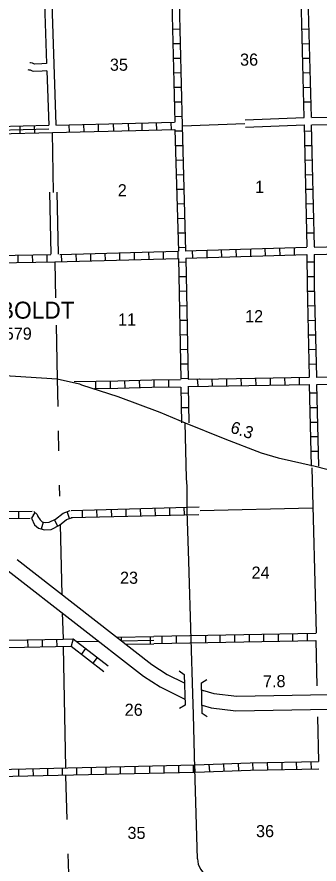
# Model space of a CAD drawing. Extents: x 2295 to 2436151, y 180 to 16158615.
# Drawn here: x 2154984 to 2167442, y 15840896 to 15875805 of the extents above; entities that cross this region are included whole.
import ezdxf

# ---------------------------------------------------------------- set-up
doc = ezdxf.new("R2010")
doc.units = 0
for name, color, linetype in [('L10', 7, 'Continuous'), ('L11', 7, 'Continuous'), ('L13', 7, 'Continuous'), ('L14', 7, 'Continuous'), ('L16', 7, 'Continuous'), ('L18', 7, 'Continuous'), ('L28', 7, 'Continuous'), ('L3', 7, 'Continuous'), ('L4', 7, 'Continuous'), ('L8', 7, 'Continuous'), ('L9', 7, 'Continuous')]:
    doc.layers.add(name, color=color, linetype=linetype)

msp = doc.modelspace()

# ---------------------------------------------------------------- linework, layer by layer
at = {"layer": 'L10'}
for p, q in [((2156126, 15876355), (2156208, 15873884)), ((2156425, 15876364), (2156592, 15871355)), ((2156218, 15873584), (2156293, 15871346)), ((2156393, 15866030), (2156346, 15868580)), ((2156692, 15866030), (2156646, 15868580))]:
    msp.add_line(p, q, dxfattribs=at)
at = {"layer": 'L11'}
for p, q in [((2164393, 15871567), (2166830, 15871656)), ((2164404, 15871267), (2166837, 15871356)), ((2167144, 15857231), (2167326, 15850405)), ((2167308, 15850107), (2167352, 15848238)), ((2167380, 15846969), (2167418, 15845118))]:
    msp.add_line(p, q, dxfattribs=at)
for points in [[(2156208, 15873884), (2156009, 15873874), (2155712, 15873864), (2155624, 15873901), (2155537, 15873910), (2155514, 15873916)], [(2156218, 15873584), (2156021, 15873574), (2155685, 15873563), (2155624, 15873576), (2155548, 15873607), (2155486, 15873614), (2155446, 15873623)]]:
    msp.add_lwpolyline(points, dxfattribs=at)
at = {"layer": 'L13'}
for p, q in [((2161809, 15871322), (2164384, 15871416)), ((2156496, 15868577), (2156451, 15871044)), ((2156543, 15865697), (2156576, 15864230)), ((2156601, 15863105), (2156647, 15860895)), ((2156637, 15860898), (2156668, 15859747)), ((2156684, 15858746), (2156701, 15857930)), ((2156726, 15856513), (2156734, 15856063)), ((2162542, 15855463), (2167167, 15855580)), ((2156765, 15854873), (2156840, 15852009)), ((2156853, 15851245), (2156884, 15850196)), ((2157453, 15850062), (2158354, 15850076)), ((2156893, 15849830), (2156984, 15844871)), ((2156993, 15844538), (2157043, 15842730)), ((2157084, 15841313), (2157134, 15839621))]:
    msp.add_line(p, q, dxfattribs=at)
at = {"layer": 'L18'}
for points in [[(2161676, 15848855), (2161884, 15848713), (2161917, 15847446), (2161692, 15847313)], [(2162834, 15846963), (2162626, 15847105), (2162592, 15848371), (2162817, 15848505)]]:
    msp.add_lwpolyline(points, dxfattribs=at)
at = {"layer": 'L3'}
msp.add_line((2162592, 15848080), (2162667, 15848046), dxfattribs=at)
for points in [[(2151551, 15861180), (2152551, 15861147), (2156643, 15860897), (2157559, 15860680), (2157642, 15860638)], [(2157642, 15860638), (2159151, 15860163), (2160876, 15859522), (2161917, 15859080)], [(2161917, 15859080), (2163551, 15858421), (2165051, 15857846), (2165759, 15857638), (2167276, 15857296)], [(2167276, 15857296), (2169034, 15856838), (2169734, 15856555)], [(2154993, 15853446), (2160551, 15849121), (2161184, 15848713), (2161876, 15848363)], [(2154626, 15852980), (2160201, 15848638), (2160884, 15848196), (2161901, 15847696)], [(2162634, 15848063), (2163109, 15847921), (2164051, 15847813), (2169375, 15847905), (2169925, 15847938)], [(2162626, 15847438), (2162992, 15847338), (2164017, 15847213), (2169392, 15847305), (2169959, 15847338)]]:
    msp.add_lwpolyline(points, dxfattribs=at)
at = {"layer": 'L4'}
for p, q in [((2162076, 15853380), (2162009, 15855446)), ((2162167, 15850163), (2162067, 15853380)), ((2162234, 15847905), (2162167, 15850163)), ((2162267, 15847055), (2162234, 15847905)), ((2162326, 15844830), (2162267, 15847055)), ((2162426, 15841105), (2162326, 15844830))]:
    msp.add_line(p, q, dxfattribs=at)
for points in [[(2162009, 15855446), (2162009, 15856455), (2161976, 15856796), (2161917, 15859080)], [(2162426, 15841105), (2162458, 15840894), (2162549, 15840688), (2162726, 15840448), (2163342, 15839751), (2163436, 15839621), (2163527, 15839409), (2163549, 15839314), (2163559, 15839197), (2163535, 15838960), (2163496, 15838839), (2163435, 15838717), (2163284, 15838534), (2163076, 15838358), (2162804, 15838123)]]:
    msp.add_lwpolyline(points, dxfattribs=at)
at = {"layer": 'L8'}
for p, q in [((2166830, 15871656), (2166697, 15876797)), ((2167134, 15871655), (2166992, 15876655)), ((2161367, 15876417), (2161501, 15871472)), ((2161667, 15876430), (2161801, 15871313)), ((2161401, 15875305), (2161701, 15875313)), ((2167034, 15875297), (2166734, 15875288)), ((2161417, 15874705), (2161717, 15874713)), ((2167051, 15874697), (2166751, 15874688)), ((2161434, 15874105), (2161726, 15874113)), ((2167067, 15874097), (2166767, 15874088)), ((2161442, 15873505), (2161742, 15873513)), ((2167084, 15873497), (2166784, 15873488)), ((2161459, 15872905), (2161759, 15872913)), ((2167101, 15872897), (2166801, 15872888)), ((2161476, 15872305), (2161776, 15872313)), ((2167109, 15872297), (2166817, 15872288)), ((2161492, 15871705), (2161792, 15871713)), ((2167142, 15871663), (2169367, 15871688)), ((2151151, 15871213), (2156293, 15871346)), ((2155100, 15871315), (2155108, 15871017)), ((2155697, 15871330), (2155704, 15871032)), ((2156592, 15871347), (2159878, 15871425)), ((2157151, 15871063), (2157142, 15871363)), ((2157751, 15871072), (2157742, 15871372)), ((2158351, 15871088), (2158342, 15871388)), ((2158973, 15871106), (2158965, 15871406)), ((2159596, 15871123), (2159587, 15871423)), ((2159878, 15871425), (2161484, 15871463)), ((2160151, 15871130), (2160142, 15871430)), ((2160751, 15871147), (2160742, 15871447)), ((2161351, 15871155), (2161342, 15871455)), ((2161801, 15871313), (2161934, 15866163)), ((2166951, 15866330), (2166837, 15871356)), ((2167251, 15866330), (2167134, 15871355)), ((2167142, 15871363), (2169367, 15871388)), ((2151151, 15870913), (2156451, 15871042)), ((2151155, 15871063), (2156297, 15871196)), ((2156451, 15871043), (2159893, 15871125)), ((2159893, 15871125), (2161492, 15871163)), ((2161501, 15871163), (2161642, 15866155)), ((2161509, 15871105), (2161809, 15871113)), ((2167142, 15871097), (2166842, 15871088)), ((2161526, 15870505), (2161826, 15870513)), ((2167159, 15870497), (2166859, 15870488)), ((2161542, 15869905), (2161834, 15869913)), ((2167167, 15869897), (2166867, 15869888)), ((2161551, 15869305), (2161851, 15869313)), ((2167184, 15869297), (2166884, 15869288)), ((2161567, 15868705), (2161867, 15868713)), ((2167192, 15868697), (2166892, 15868688)), ((2161584, 15868105), (2161884, 15868113)), ((2167209, 15868097), (2166909, 15868088)), ((2161601, 15867505), (2161901, 15867513)), ((2167226, 15867497), (2166926, 15867488)), ((2161617, 15866905), (2161917, 15866913)), ((2167234, 15866897), (2166934, 15866888)), ((2156759, 15866022), (2161601, 15866147)), ((2158634, 15865772), (2158626, 15866072)), ((2159234, 15865788), (2159226, 15866088)), ((2159834, 15865805), (2159826, 15866105)), ((2160434, 15865822), (2160426, 15866122)), ((2161034, 15865838), (2161026, 15866138)), ((2161634, 15865847), (2161626, 15866147)), ((2161634, 15866305), (2161934, 15866313)), ((2161926, 15866163), (2166942, 15866313)), ((2162234, 15865872), (2162226, 15866172)), ((2162834, 15865888), (2162826, 15866188)), ((2163434, 15865905), (2163426, 15866205)), ((2164034, 15865922), (2164026, 15866222)), ((2164634, 15865947), (2164626, 15866247)), ((2165234, 15865963), (2165226, 15866263)), ((2165834, 15865980), (2165826, 15866280)), ((2166434, 15865997), (2166426, 15866297)), ((2167234, 15866322), (2169500, 15866363)), ((2151276, 15865930), (2156384, 15866013)), ((2155034, 15865688), (2155034, 15865988)), ((2155634, 15865697), (2155626, 15865997)), ((2156234, 15865705), (2156226, 15866005)), ((2156543, 15865713), (2161634, 15865847)), ((2156834, 15865722), (2156826, 15866022)), ((2157434, 15865738), (2157426, 15866038)), ((2158034, 15865755), (2158026, 15866055)), ((2161642, 15865855), (2161742, 15860872)), ((2161942, 15865863), (2166942, 15866013)), ((2161942, 15865863), (2162042, 15860872)), ((2167242, 15866022), (2169500, 15866063)), ((2151276, 15865630), (2156543, 15865713)), ((2161651, 15865705), (2161951, 15865713)), ((2167251, 15865697), (2166951, 15865697)), ((2161659, 15865105), (2161959, 15865113)), ((2167259, 15865097), (2166959, 15865097)), ((2161667, 15864505), (2161967, 15864513)), ((2167267, 15864497), (2166967, 15864488)), ((2161684, 15863905), (2161984, 15863913)), ((2167276, 15863897), (2166976, 15863888)), ((2161692, 15863305), (2161992, 15863313)), ((2167292, 15863297), (2166992, 15863288)), ((2161701, 15862705), (2162001, 15862713)), ((2167309, 15862697), (2167009, 15862688)), ((2161717, 15862105), (2162017, 15862113)), ((2167317, 15862097), (2167017, 15862088)), ((2161726, 15861505), (2162026, 15861513)), ((2167334, 15861497), (2167034, 15861488)), ((2160051, 15860538), (2160034, 15860838)), ((2160642, 15860555), (2160642, 15860855)), ((2161242, 15860563), (2161242, 15860863)), ((2161742, 15860905), (2162042, 15860913)), ((2162451, 15860597), (2162434, 15860897)), ((2163042, 15860588), (2163034, 15860888)), ((2163642, 15860597), (2163634, 15860897)), ((2164242, 15860613), (2164234, 15860913)), ((2164842, 15860622), (2164834, 15860922)), ((2165442, 15860630), (2165434, 15860930)), ((2166042, 15860647), (2166034, 15860947)), ((2166642, 15860655), (2166634, 15860955)), ((2167326, 15860963), (2169625, 15861022)), ((2157101, 15860630), (2157101, 15860630)), ((2157642, 15860638), (2157642, 15860638)), ((2158242, 15860497), (2158242, 15860797)), ((2158842, 15860505), (2158842, 15860805)), ((2159451, 15860513), (2159434, 15860813)), ((2161742, 15860555), (2161767, 15859080)), ((2162042, 15860572), (2162067, 15859080)), ((2167126, 15857296), (2167051, 15860655)), ((2167351, 15860663), (2169625, 15860722)), ((2167426, 15857296), (2167351, 15860663)), ((2161751, 15860305), (2162051, 15860313)), ((2167359, 15860297), (2167059, 15860297)), ((2161759, 15859713), (2162059, 15859713)), ((2167376, 15859696), (2167076, 15859696)), ((2167384, 15859096), (2167084, 15859096)), ((2161909, 15858846), (2161909, 15858846)), ((2161917, 15859080), (2161917, 15859080)), ((2167401, 15858496), (2167101, 15858496)), ((2167409, 15857896), (2167109, 15857896)), ((2167276, 15857296), (2167276, 15857296)), ((2167292, 15857046), (2167292, 15857046)), ((2157226, 15855471), (2162492, 15855613)), ((2161892, 15855296), (2161884, 15855596)), ((2154026, 15855421), (2155609, 15855438)), ((2155068, 15855130), (2155068, 15855430)), ((2155593, 15855155), (2155734, 15855388)), ((2155609, 15855288), (2155609, 15855288)), ((2157151, 15855138), (2157051, 15855421)), ((2157226, 15855321), (2157226, 15855321)), ((2157226, 15855171), (2162484, 15855305)), ((2157692, 15855180), (2157684, 15855480)), ((2158292, 15855196), (2158284, 15855496)), ((2158892, 15855213), (2158884, 15855513)), ((2159492, 15855230), (2159484, 15855530)), ((2160092, 15855246), (2160084, 15855546)), ((2160692, 15855263), (2160684, 15855563)), ((2161292, 15855280), (2161284, 15855580)), ((2162009, 15855446), (2162009, 15855446)), ((2153934, 15855130), (2155526, 15855146)), ((2156001, 15854705), (2156076, 15854996)), ((2156668, 15854821), (2156534, 15855088)), ((2160626, 15850286), (2167309, 15850405)), ((2165167, 15850071), (2165167, 15850371)), ((2165767, 15850080), (2165767, 15850380)), ((2166367, 15850088), (2166367, 15850388)), ((2166967, 15850105), (2166967, 15850405)), ((2154651, 15850121), (2156876, 15850163)), ((2155443, 15849838), (2155434, 15850138)), ((2156043, 15849846), (2156034, 15850146)), ((2156643, 15849863), (2156634, 15850163)), ((2156884, 15850163), (2157309, 15850171)), ((2157309, 15850171), (2157218, 15849871)), ((2157309, 15850171), (2158751, 15849071)), ((2160632, 15849985), (2167308, 15850107)), ((2160967, 15849991), (2160967, 15850292)), ((2161567, 15850002), (2161567, 15850302)), ((2162167, 15850021), (2162167, 15850321)), ((2162167, 15850013), (2162167, 15850313)), ((2162167, 15850163), (2162167, 15850163)), ((2162767, 15850021), (2162767, 15850321)), ((2163367, 15850038), (2163367, 15850338)), ((2163967, 15850046), (2163967, 15850346)), ((2164567, 15850055), (2164567, 15850355)), ((2154651, 15849821), (2157218, 15849871)), ((2157218, 15849871), (2158567, 15848838)), ((2157642, 15849538), (2157826, 15849780)), ((2158126, 15849171), (2158301, 15849413)), ((2151859, 15844746), (2162326, 15844980)), ((2155068, 15844521), (2155059, 15844821)), ((2155668, 15844530), (2155659, 15844830)), ((2156259, 15844546), (2156259, 15844846)), ((2156859, 15844563), (2156859, 15844863)), ((2157459, 15844571), (2157459, 15844871)), ((2158059, 15844588), (2158059, 15844888)), ((2158659, 15844596), (2158659, 15844896)), ((2159259, 15844613), (2159259, 15844913)), ((2159859, 15844621), (2159859, 15844921)), ((2160459, 15844638), (2160459, 15844938)), ((2161059, 15844655), (2161059, 15844955)), ((2161659, 15844663), (2161659, 15844963)), ((2162259, 15844680), (2162259, 15844980)), ((2162334, 15844680), (2162317, 15844980)), ((2162326, 15844830), (2162326, 15844830)), ((2162934, 15844705), (2162917, 15845005)), ((2163534, 15844721), (2163517, 15845021)), ((2164134, 15844746), (2164117, 15845046)), ((2164726, 15844763), (2164717, 15845063)), ((2165326, 15844780), (2165317, 15845080)), ((2165926, 15844788), (2165917, 15845088)), ((2166526, 15844796), (2166517, 15845096)), ((2167126, 15844813), (2167117, 15845113)), ((2151859, 15844446), (2162326, 15844680))]:
    msp.add_line(p, q, dxfattribs=at)
for points in [[(2167051, 15860972), (2166959, 15864763), (2166951, 15866013)], [(2167351, 15860972), (2167259, 15864763), (2167251, 15866013)], [(2157351, 15860788), (2159151, 15860805), (2160542, 15860855), (2161734, 15860863)], [(2162042, 15860872), (2162509, 15860897), (2162542, 15860880), (2167042, 15860963)], [(2158176, 15860497), (2159151, 15860505), (2160542, 15860555), (2161734, 15860563)], [(2162034, 15860572), (2162042, 15860572), (2167051, 15860663)], [(2155684, 15855421), (2155818, 15855296), (2155851, 15855213), (2155943, 15855080), (2156026, 15855005), (2156151, 15854971), (2156318, 15854980), (2156576, 15855105), (2156884, 15855363), (2157176, 15855463)], [(2155584, 15855146), (2155709, 15854880), (2155876, 15854738), (2156118, 15854671), (2156401, 15854680), (2156743, 15854855), (2157034, 15855096), (2157276, 15855180)], [(2162317, 15844980), (2164601, 15845063), (2167418, 15845118)], [(2162334, 15844680), (2164617, 15844763), (2167426, 15844821)]]:
    msp.add_lwpolyline(points, dxfattribs=at)
at = {"layer": 'L9'}
for p, q in [((2159105, 15850246), (2160627, 15850271)), ((2159294, 15850099), (2159292, 15850248)), ((2159294, 15850099), (2160629, 15850121)), ((2160490, 15849970), (2160485, 15850268)), ((2159483, 15849952), (2160632, 15849971))]:
    msp.add_line(p, q, dxfattribs=at)

# ---------------------------------------------------------------- texts
at = {"layer": 'L14'}
for s, p in [('35', (2158817, 15873588)), ('36', (2164184, 15873797)), ('2', (2159142, 15868413)), ('1', (2164801, 15868555)), ('12', (2164392, 15863222)), ('11', (2159151, 15863088)), ('24', (2164659, 15852655)), ('23', (2159234, 15852446)), ('26', (2159426, 15847005)), ('35', (2159542, 15841930)), ('36', (2164842, 15842005))]:
    msp.add_text(s, height=500, rotation=359.9999, dxfattribs=at).set_placement(p)
at = {"layer": 'L16'}
for s, height, p in [('HUMBOLDT', 700, (2152109, 15863372)), ('POP.  579', 500, (2152511, 15862505))]:
    msp.add_text(s, height=height, rotation=359.9999, dxfattribs=at).set_placement(p)
at = {"layer": 'L28'}
for s, rotation, p in [('6.3', 342.0894, (2163751, 15858688)), ('7.8', 1.1001, (2165134, 15848171))]:
    msp.add_text(s, height=500, rotation=rotation, dxfattribs=at).set_placement(p)

doc.saveas('drawing.dxf')
